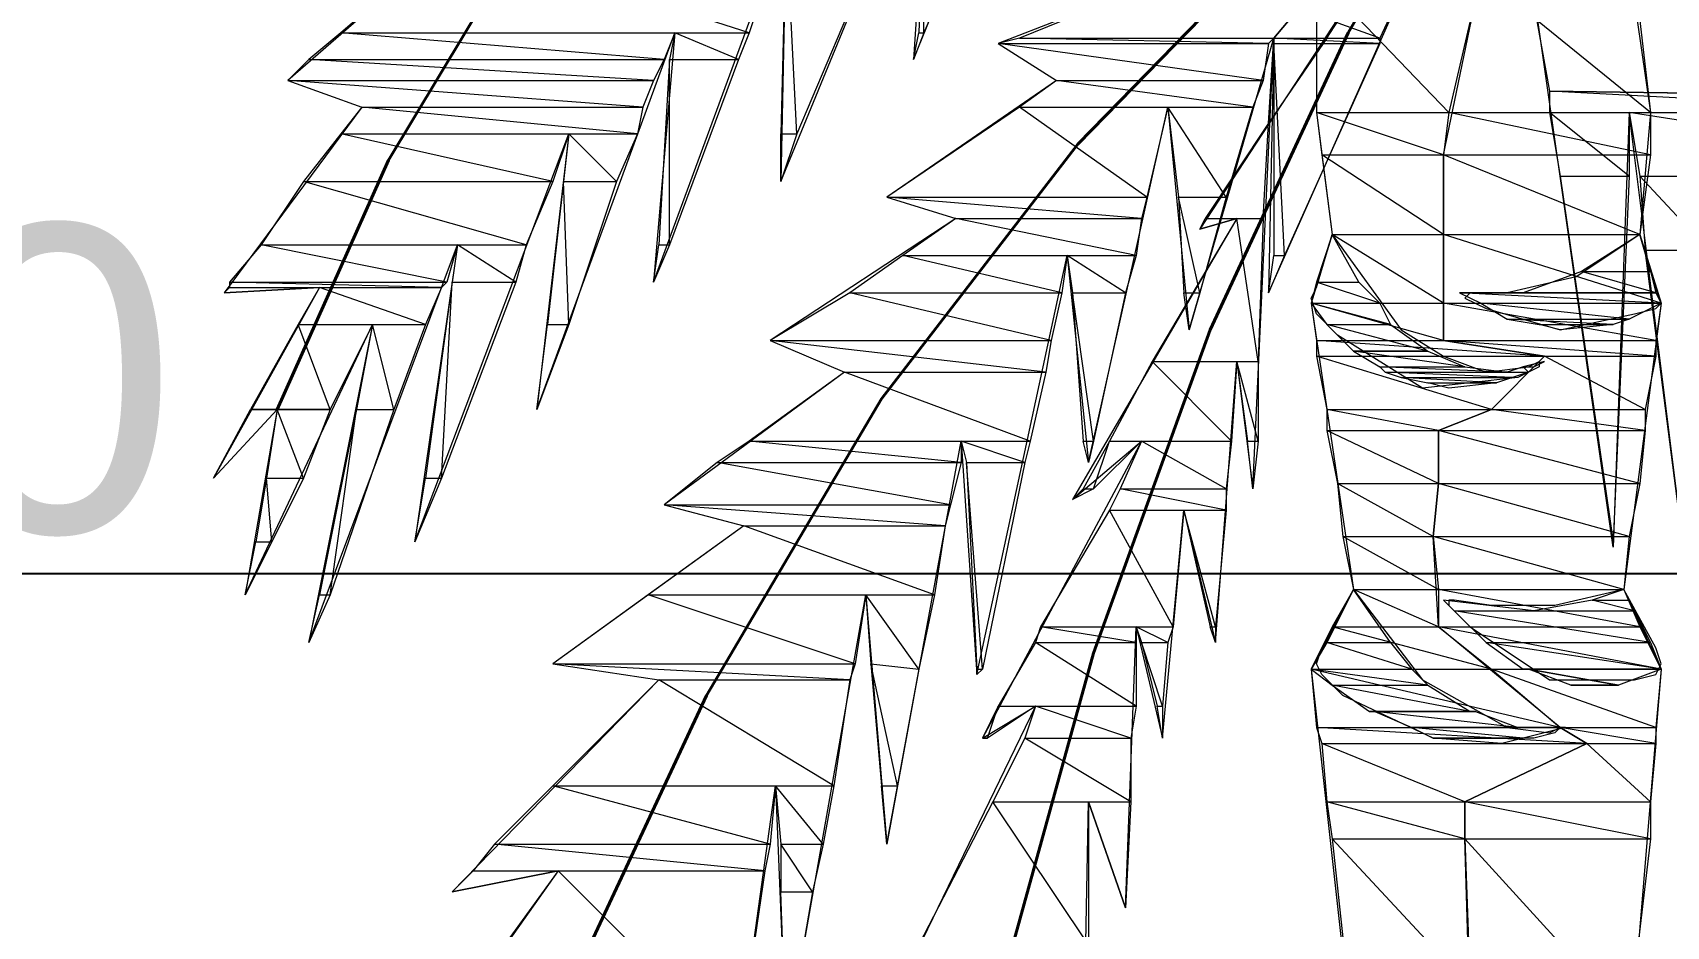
# Model space of a CAD drawing. Header units: inches. Extents: x 2 to 859, y 1 to 607.
# Drawn here: x 134.23 to 154.27, y 490.02 to 500.98 of the extents above; entities that cross this region are included whole.
import ezdxf

# ---------------------------------------------------------------- set-up
doc = ezdxf.new("R2010")
doc.units = ezdxf.units.IN
doc.header["$MEASUREMENT"] = 0
doc.layers.add('PDF_Geometry', color=7, linetype='Continuous', true_color=0x00b8b8)
doc.layers.add('PDF_Text', color=7, linetype='Continuous')
doc.styles.add('PDF Arial', font='arial.ttf')

msp = doc.modelspace()

# ---------------------------------------------------------------- linework, layer by layer
at = {"layer": 'PDF_Geometry', "lineweight": 40}
for points in [[(138.924, 484.394), (140.615, 488.816), (142.501, 492.849), (144.647, 496.491), (147.053, 499.612), (149.59, 502.214), (152.256, 504.23), (152.581, 510.213), (152.581, 516.261), (152.256, 522.245), (151.671, 528.163), (150.825, 533.886)], [(137.233, 496.36), (138.599, 499.417), (140.159, 502.019), (141.98, 504.1), (143.996, 505.465), (146.013, 506.246), (148.159, 506.246), (150.24, 505.596), (152.256, 504.23), (150.37, 500.978), (148.679, 497.336), (147.248, 493.369), (146.078, 489.142), (145.167, 484.589), (144.582, 479.971)]]:
    msp.add_lwpolyline(points, dxfattribs=at)
at = {"layer": 'PDF_Geometry', "color": 172, "lineweight": 20, "true_color": 0x0000dd}
for points in [[(151.866, 488.881), (151.801, 491.093), (151.801, 491.548), (153.297, 492.263), (152.971, 492.458), (151.476, 493.694), (151.411, 494.8), (151.476, 495.45), (151.476, 496.1), (152.126, 496.36), (152.776, 497.011), (151.541, 497.206), (151.541, 499.482), (151.996, 501.693), (151.801, 504.49), (152.841, 508.587), (149.98, 502.929)], [(149.98, 502.929), (149.98, 500.003), (150.175, 498.507), (149.915, 497.661), (150.435, 494.149), (149.915, 493.174), (150.435, 488.491), (149.915, 487.125), (150.5, 482.183), (150.11, 480.622), (150.5, 475.484), (150.045, 473.793), (150.5, 465.664)]]:
    msp.add_lwpolyline(points, dxfattribs=at)
at = {"layer": 'PDF_Geometry', "lineweight": 20}
for points in [[(151.866, 488.881), (151.801, 491.093), (151.801, 491.548), (153.297, 492.263), (152.971, 492.458), (151.476, 493.694), (151.411, 494.8), (151.476, 495.45), (151.476, 496.1), (152.126, 496.36), (152.776, 497.011), (151.541, 497.206), (151.541, 499.482), (151.996, 501.693), (151.801, 504.49), (152.841, 508.587), (149.98, 502.929)], [(149.98, 502.929), (149.98, 500.003), (150.175, 498.507), (149.915, 497.661), (150.435, 494.149), (149.915, 493.174), (150.435, 488.491), (149.915, 487.125), (150.5, 482.183), (150.11, 480.622), (150.5, 475.484), (150.045, 473.793), (150.5, 465.664)]]:
    msp.add_lwpolyline(points, dxfattribs=at)
at = {"layer": 'PDF_Geometry', "color": 12, "lineweight": 20, "true_color": 0xdd0000}
msp.add_lwpolyline([(151.866, 488.881), (151.801, 491.093), (151.801, 491.548), (153.297, 492.263), (152.971, 492.458), (151.476, 493.694), (151.411, 494.8), (151.476, 495.45), (151.476, 496.1), (152.126, 496.36), (152.776, 497.011), (151.541, 497.206), (151.541, 499.482), (151.996, 501.693), (151.801, 504.49), (152.841, 508.587), (154.077, 500.003), (153.947, 498.507), (154.207, 497.661), (153.752, 494.149), (154.207, 493.174), (153.817, 488.426)], dxfattribs=at)
at = {"layer": 'PDF_Geometry', "color": 52, "lineweight": 20, "true_color": 0xdddd00}
for points in [[(137.233, 496.36), (136.843, 494.084), (138.403, 497.401), (137.623, 493.499), (139.444, 498.377), (138.924, 494.735), (140.81, 499.742), (140.42, 496.36), (142.11, 500.978), (141.85, 497.921), (143.476, 502.344), (143.411, 499.157), (145.232, 503.579), (145.037, 500.653), (146.728, 504.815)], [(142.371, 484.719), (143.346, 491.743), (143.476, 488.556), (144.452, 494.084), (144.712, 491.028), (145.622, 495.97), (145.817, 493.109), (146.923, 498.246), (147.183, 495.71), (148.159, 500.068), (148.419, 497.336), (149.459, 500.913), (149.394, 497.791), (152.256, 504.23)], [(160.32, 484.199), (159.8, 491.938), (159.475, 487.125), (158.63, 494.279), (158.109, 489.727), (157.394, 496.556), (156.678, 491.483), (156.093, 497.661), (155.768, 493.629), (154.857, 499.222), (154.532, 494.279), (153.817, 500.003), (153.622, 494.67), (152.256, 504.23)], [(139.379, 502.149), (137.363, 500.393), (138.273, 500.068), (136.582, 497.791), (137.753, 497.856), (136.452, 495.515), (137.233, 496.36)], [(148.419, 501.758), (146.078, 500.848), (146.793, 500.393), (144.712, 498.962), (145.557, 498.702), (143.281, 497.206), (144.192, 496.816), (141.98, 495.19), (142.956, 494.93), (140.615, 493.239), (141.915, 493.044), (139.379, 490.442), (140.68, 490.702), (138.794, 488.101)]]:
    msp.add_lwpolyline(points, dxfattribs=at)
at = {"layer": 'PDF_Geometry', "color": 172, "lineweight": 20, "true_color": 0x0000b8}
for points in [[(152.256, 504.23), (148.549, 498.572), (149.004, 498.702), (146.988, 495.255), (147.834, 495.97), (145.883, 492.328), (146.533, 492.718), (144.582, 488.686)], [(152.256, 504.23), (148.549, 498.572), (149.004, 498.702), (146.988, 495.255), (147.834, 495.97), (145.883, 492.328), (146.533, 492.718), (144.582, 488.686)], [(147.118, 488.101), (147.183, 491.548), (147.639, 490.247), (147.769, 493.694), (148.094, 492.328), (148.354, 495.125), (148.744, 493.499), (149.004, 496.946), (149.199, 495.385), (149.46, 500.913), (152.256, 504.23)], [(147.118, 488.101), (147.183, 491.548), (147.639, 490.247), (147.769, 493.694), (148.094, 492.328), (148.354, 495.125), (148.744, 493.499), (149.004, 496.946), (149.199, 495.385), (149.46, 500.913), (152.256, 504.23)]]:
    msp.add_lwpolyline(points, dxfattribs=at)
at = {"layer": 'PDF_Geometry', "color": 172, "lineweight": 0, "true_color": 0x0000b8}
for points in [[(152.256, 504.23), (149.46, 500.913), (150.11, 500.913), (152.256, 504.23)], [(149.46, 500.913), (150.11, 500.913), (149.394, 499.872), (149.46, 500.913)], [(149.394, 499.872), (148.614, 498.702), (149.329, 498.702), (149.394, 499.872)], [(147.964, 496.946), (149.264, 496.946), (149.004, 498.702), (147.964, 496.946)], [(148.614, 498.702), (149.004, 498.702), (148.549, 498.572), (148.614, 498.702)], [(149.264, 496.946), (149.004, 498.702), (149.329, 498.702), (149.264, 496.946)], [(147.443, 495.97), (148.939, 495.97), (147.964, 496.946), (147.443, 495.97)], [(148.939, 495.97), (147.964, 496.946), (149.004, 496.946), (148.939, 495.97)], [(149.004, 496.946), (149.134, 495.97), (149.264, 495.97), (149.004, 496.946)], [(149.004, 496.946), (149.264, 496.946), (149.264, 495.97), (149.004, 496.946)], [(147.118, 495.385), (147.248, 495.385), (147.443, 495.97), (147.118, 495.385)], [(147.248, 495.385), (147.443, 495.97), (147.834, 495.97), (147.248, 495.385)], [(147.573, 495.385), (148.874, 495.385), (147.834, 495.97), (147.573, 495.385)], [(148.874, 495.385), (147.834, 495.97), (148.939, 495.97), (148.874, 495.385)], [(149.134, 495.97), (149.264, 495.97), (149.199, 495.385), (149.134, 495.97)], [(147.118, 495.385), (147.248, 495.385), (146.988, 495.255), (147.118, 495.385)], [(147.443, 495.125), (148.874, 495.125), (147.573, 495.385), (147.443, 495.125)], [(148.874, 495.125), (147.573, 495.385), (148.874, 495.385), (148.874, 495.125)], [(146.598, 493.694), (148.224, 493.694), (147.443, 495.125), (146.598, 493.694)], [(148.224, 493.694), (147.443, 495.125), (148.354, 495.125), (148.224, 493.694)], [(148.354, 495.125), (148.679, 493.694), (148.744, 493.694), (148.354, 495.125)], [(148.354, 495.125), (148.874, 495.125), (148.744, 493.694), (148.354, 495.125)], [(146.533, 493.499), (147.769, 493.499), (146.598, 493.694), (146.533, 493.499)], [(147.769, 493.499), (146.598, 493.694), (147.769, 493.694), (147.769, 493.499)], [(147.834, 493.499), (148.159, 493.499), (147.769, 493.694), (147.834, 493.499)], [(148.159, 493.499), (147.769, 493.694), (148.224, 493.694), (148.159, 493.499)], [(148.679, 493.694), (148.744, 493.694), (148.744, 493.499), (148.679, 493.694)], [(146.078, 492.718), (147.769, 492.718), (146.533, 493.499), (146.078, 492.718)], [(147.769, 492.718), (146.533, 493.499), (147.769, 493.499), (147.769, 492.718)], [(147.834, 493.499), (148.029, 492.718), (148.094, 492.718), (147.834, 493.499)], [(147.834, 493.499), (148.159, 493.499), (148.094, 492.718), (147.834, 493.499)], [(145.883, 492.328), (145.948, 492.328), (146.078, 492.718), (145.883, 492.328)], [(145.948, 492.328), (146.078, 492.718), (146.533, 492.718), (145.948, 492.328)], [(146.403, 492.328), (147.704, 492.328), (146.533, 492.718), (146.403, 492.328)], [(147.704, 492.328), (146.533, 492.718), (147.769, 492.718), (147.704, 492.328)], [(148.029, 492.718), (148.094, 492.718), (148.094, 492.328), (148.029, 492.718)], [(145.883, 492.328), (145.948, 492.328), (145.948, 492.328), (145.883, 492.328)], [(146.013, 491.548), (147.704, 491.548), (146.403, 492.328), (146.013, 491.548)], [(147.704, 491.548), (146.403, 492.328), (147.704, 492.328), (147.704, 491.548)], [(145.102, 489.792), (147.183, 489.792), (146.013, 491.548), (145.102, 489.792)], [(147.183, 489.792), (146.013, 491.548), (147.183, 491.548), (147.183, 489.792)], [(147.183, 491.548), (147.704, 491.548), (147.639, 490.247), (147.183, 491.548)]]:
    msp.add_lwpolyline(points, dxfattribs=at)
at = {"layer": 'PDF_Geometry', "color": 52, "lineweight": 0, "true_color": 0xdddd00}
for points in [[(145.167, 502.799), (145.102, 500.978), (145.167, 500.978), (145.167, 502.799)], [(145.167, 502.799), (145.948, 502.799), (145.167, 500.978), (145.167, 502.799)], [(143.476, 502.344), (143.411, 499.742), (143.606, 499.742), (143.476, 502.344)], [(143.476, 502.344), (144.712, 502.344), (143.606, 499.742), (143.476, 502.344)], [(138.013, 500.978), (143.021, 500.978), (139.379, 502.149), (138.013, 500.978)], [(143.021, 500.978), (139.379, 502.149), (143.411, 502.149), (143.021, 500.978)], [(146.338, 500.913), (150.76, 500.913), (148.419, 501.758), (146.338, 500.913)], [(150.76, 500.913), (148.419, 501.758), (151.15, 501.758), (150.76, 500.913)], [(152.841, 500.263), (158.63, 500.198), (152.581, 501.693), (152.841, 500.263)], [(137.623, 500.653), (141.98, 500.653), (138.013, 500.978), (137.623, 500.653)], [(141.98, 500.653), (138.013, 500.978), (142.11, 500.978), (141.98, 500.653)], [(142.045, 500.653), (142.891, 500.653), (142.11, 500.978), (142.045, 500.653)], [(142.891, 500.653), (142.11, 500.978), (143.021, 500.978), (142.891, 500.653)], [(145.102, 500.978), (145.167, 500.978), (145.037, 500.653), (145.102, 500.978)], [(146.078, 500.848), (149.394, 500.848), (146.338, 500.913), (146.078, 500.848)], [(146.793, 500.393), (149.329, 500.393), (146.078, 500.848), (146.793, 500.393)], [(149.329, 500.393), (146.078, 500.848), (149.394, 500.848), (149.329, 500.393)], [(149.394, 500.848), (146.338, 500.913), (149.46, 500.913), (149.394, 500.848)], [(149.459, 500.848), (150.76, 500.848), (149.459, 500.913), (149.459, 500.848)], [(150.76, 500.848), (149.459, 500.913), (150.76, 500.913), (150.76, 500.848)], [(149.459, 500.848), (149.459, 498.246), (149.59, 498.246), (149.459, 500.848)], [(149.459, 500.848), (150.76, 500.848), (149.59, 498.246), (149.459, 500.848)], [(137.363, 500.393), (141.85, 500.393), (137.623, 500.653), (137.363, 500.393)], [(141.85, 500.393), (137.623, 500.653), (141.98, 500.653), (141.85, 500.393)], [(142.045, 500.653), (141.915, 498.377), (142.045, 498.377), (142.045, 500.653)], [(142.045, 500.653), (142.891, 500.653), (142.045, 498.377), (142.045, 500.653)], [(138.273, 500.068), (141.72, 500.068), (137.363, 500.393), (138.273, 500.068)], [(141.72, 500.068), (137.363, 500.393), (141.85, 500.393), (141.72, 500.068)], [(146.338, 500.068), (149.199, 500.068), (146.793, 500.393), (146.338, 500.068)], [(149.199, 500.068), (146.793, 500.393), (149.329, 500.393), (149.199, 500.068)], [(157.459, 500.198), (157.459, 500.198), (152.841, 500.263), (157.459, 500.198)], [(157.459, 500.198), (152.841, 500.263), (158.63, 500.198), (157.459, 500.198)], [(152.841, 500.003), (157.784, 500.003), (152.841, 500.263), (152.841, 500.003)], [(157.784, 500.003), (152.841, 500.263), (157.459, 500.198), (157.784, 500.003)], [(138.013, 499.742), (141.655, 499.742), (138.273, 500.068), (138.013, 499.742)], [(141.655, 499.742), (138.273, 500.068), (141.72, 500.068), (141.655, 499.742)], [(144.712, 498.962), (147.899, 498.962), (146.338, 500.068), (144.712, 498.962)], [(147.899, 498.962), (146.338, 500.068), (148.159, 500.068), (147.899, 498.962)], [(148.289, 498.962), (148.874, 498.962), (148.159, 500.068), (148.289, 498.962)], [(148.874, 498.962), (148.159, 500.068), (149.199, 500.068), (148.874, 498.962)], [(152.971, 499.222), (153.817, 499.222), (152.841, 500.003), (152.971, 499.222)], [(153.817, 499.222), (152.841, 500.003), (153.817, 500.003), (153.817, 499.222)], [(153.947, 499.222), (158.825, 499.222), (153.817, 500.003), (153.947, 499.222)], [(158.825, 499.222), (153.817, 500.003), (157.784, 500.003), (158.825, 499.222)], [(137.558, 499.157), (140.615, 499.157), (138.013, 499.742), (137.558, 499.157)], [(140.615, 499.157), (138.013, 499.742), (140.81, 499.742), (140.615, 499.157)], [(140.745, 499.157), (141.395, 499.157), (140.81, 499.742), (140.745, 499.157)], [(141.395, 499.157), (140.81, 499.742), (141.655, 499.742), (141.395, 499.157)], [(143.411, 499.742), (143.606, 499.742), (143.411, 499.157), (143.411, 499.742)], [(137.038, 498.377), (140.289, 498.377), (137.558, 499.157), (137.038, 498.377)], [(140.289, 498.377), (137.558, 499.157), (140.615, 499.157), (140.289, 498.377)], [(140.745, 499.157), (140.55, 497.401), (140.81, 497.401), (140.745, 499.157)], [(140.745, 499.157), (141.395, 499.157), (140.81, 497.401), (140.745, 499.157)], [(153.622, 494.735), (153.622, 494.735), (152.971, 499.222), (153.622, 494.735)], [(153.622, 494.735), (152.971, 499.222), (153.817, 499.222), (153.622, 494.735)], [(154.012, 498.312), (154.792, 498.312), (153.947, 499.222), (154.012, 498.312)], [(154.792, 498.312), (153.947, 499.222), (154.857, 499.222), (154.792, 498.312)], [(145.557, 498.702), (147.834, 498.702), (144.712, 498.962), (145.557, 498.702)], [(147.834, 498.702), (144.712, 498.962), (147.899, 498.962), (147.834, 498.702)], [(148.289, 498.962), (148.354, 497.791), (148.549, 497.791), (148.289, 498.962)], [(148.289, 498.962), (148.874, 498.962), (148.549, 497.791), (148.289, 498.962)], [(144.907, 498.246), (147.769, 498.246), (145.557, 498.702), (144.907, 498.246)], [(147.769, 498.246), (145.557, 498.702), (147.834, 498.702), (147.769, 498.246)], [(136.647, 497.921), (139.314, 497.921), (137.038, 498.377), (136.647, 497.921)], [(139.314, 497.921), (137.038, 498.377), (139.444, 498.377), (139.314, 497.921)], [(139.379, 497.921), (140.159, 497.921), (139.444, 498.377), (139.379, 497.921)], [(140.159, 497.921), (139.444, 498.377), (140.289, 498.377), (140.159, 497.921)], [(141.915, 498.377), (142.045, 498.377), (141.85, 497.921), (141.915, 498.377)], [(144.257, 497.791), (146.858, 497.791), (144.907, 498.247), (144.257, 497.791)], [(146.858, 497.791), (144.907, 498.247), (146.923, 498.247), (146.858, 497.791)], [(146.988, 497.791), (147.638, 497.791), (146.923, 498.247), (146.988, 497.791)], [(147.638, 497.791), (146.923, 498.247), (147.769, 498.247), (147.638, 497.791)], [(149.459, 498.246), (149.59, 498.246), (149.394, 497.791), (149.459, 498.246)], [(154.532, 494.279), (154.532, 494.279), (154.012, 498.312), (154.532, 494.279)], [(154.532, 494.279), (154.012, 498.312), (154.792, 498.312), (154.532, 494.279)], [(136.647, 497.856), (137.753, 497.856), (136.582, 497.791), (136.647, 497.856)], [(136.647, 497.856), (139.249, 497.856), (136.647, 497.921), (136.647, 497.856)], [(139.249, 497.856), (136.647, 497.921), (139.314, 497.921), (139.249, 497.856)], [(137.493, 497.401), (139.054, 497.401), (137.753, 497.856), (137.493, 497.401)], [(139.054, 497.401), (137.753, 497.856), (139.249, 497.856), (139.054, 497.401)], [(139.379, 497.921), (139.054, 495.515), (139.249, 495.515), (139.379, 497.921)], [(139.379, 497.921), (140.159, 497.921), (139.249, 495.515), (139.379, 497.921)], [(143.281, 497.206), (146.728, 497.206), (144.257, 497.791), (143.281, 497.206)], [(146.728, 497.206), (144.257, 497.791), (146.858, 497.791), (146.728, 497.206)], [(146.988, 497.791), (147.118, 495.97), (147.248, 495.97), (146.988, 497.791)], [(146.988, 497.791), (147.638, 497.791), (147.248, 495.97), (146.988, 497.791)], [(148.354, 497.791), (148.549, 497.791), (148.419, 497.336), (148.354, 497.791)], [(136.908, 496.36), (137.883, 496.36), (137.493, 497.401), (136.908, 496.36)], [(137.883, 496.36), (137.493, 497.401), (138.403, 497.401), (137.883, 496.36)], [(138.208, 496.36), (138.664, 496.36), (138.403, 497.401), (138.208, 496.36)], [(138.664, 496.36), (138.403, 497.401), (139.054, 497.401), (138.664, 496.36)], [(140.55, 497.401), (140.81, 497.401), (140.42, 496.36), (140.55, 497.401)], [(144.192, 496.816), (146.663, 496.816), (143.281, 497.206), (144.192, 496.816)], [(146.663, 496.816), (143.281, 497.206), (146.728, 497.206), (146.663, 496.816)], [(143.021, 495.97), (146.468, 495.97), (144.192, 496.816), (143.021, 495.97)], [(146.468, 495.97), (144.192, 496.816), (146.663, 496.816), (146.468, 495.97)], [(136.908, 496.36), (137.233, 496.36), (136.452, 495.515), (136.908, 496.36)], [(136.908, 496.36), (137.883, 496.36), (137.883, 496.36), (136.908, 496.36)], [(137.883, 496.36), (137.883, 496.36), (136.908, 496.36), (137.883, 496.36)], [(137.103, 495.515), (137.558, 495.515), (137.233, 496.36), (137.103, 495.515)], [(137.558, 495.515), (137.233, 496.36), (137.883, 496.36), (137.558, 495.515)], [(138.208, 496.36), (137.753, 494.084), (137.883, 494.084), (138.208, 496.36)], [(138.208, 496.36), (138.664, 496.36), (137.883, 494.084), (138.208, 496.36)], [(142.631, 495.71), (145.622, 495.71), (143.021, 495.97), (142.631, 495.71)], [(145.622, 495.71), (143.021, 495.97), (145.622, 495.97), (145.622, 495.71)], [(145.687, 495.71), (146.403, 495.71), (145.622, 495.97), (145.687, 495.71)], [(146.403, 495.71), (145.622, 495.97), (146.468, 495.97), (146.403, 495.71)], [(147.118, 495.97), (147.248, 495.97), (147.183, 495.71), (147.118, 495.97)], [(141.98, 495.19), (145.492, 495.19), (142.631, 495.71), (141.98, 495.19)], [(145.492, 495.19), (142.631, 495.71), (145.622, 495.71), (145.492, 495.19)], [(145.687, 495.71), (145.817, 493.174), (145.883, 493.174), (145.687, 495.71)], [(145.687, 495.71), (146.403, 495.71), (145.883, 493.174), (145.687, 495.71)], [(137.103, 495.515), (136.973, 494.735), (137.168, 494.735), (137.103, 495.515)], [(137.103, 495.515), (137.558, 495.515), (137.168, 494.735), (137.103, 495.515)], [(139.054, 495.515), (139.249, 495.515), (138.924, 494.735), (139.054, 495.515)], [(142.956, 494.93), (145.427, 494.93), (141.98, 495.19), (142.956, 494.93)], [(145.427, 494.93), (141.98, 495.19), (145.492, 495.19), (145.427, 494.93)], [(141.785, 494.084), (145.297, 494.084), (142.956, 494.93), (141.785, 494.084)], [(145.297, 494.084), (142.956, 494.93), (145.427, 494.93), (145.297, 494.084)], [(136.973, 494.735), (137.168, 494.735), (136.843, 494.084), (136.973, 494.735)], [(153.622, 494.735), (153.622, 494.67), (153.622, 494.67), (153.622, 494.735)], [(137.753, 494.084), (137.883, 494.084), (137.623, 493.499), (137.753, 494.084)], [(140.615, 493.239), (144.322, 493.239), (141.785, 494.084), (140.615, 493.239)], [(144.322, 493.239), (141.785, 494.084), (144.452, 494.084), (144.322, 493.239)], [(144.517, 493.239), (145.102, 493.174), (144.452, 494.084), (144.517, 493.239)], [(145.102, 493.174), (144.452, 494.084), (145.297, 494.084), (145.102, 493.174)], [(141.915, 493.044), (144.257, 493.044), (140.615, 493.239), (141.915, 493.044)], [(144.257, 493.044), (140.615, 493.239), (144.322, 493.239), (144.257, 493.044)], [(144.517, 493.239), (144.647, 491.743), (144.842, 491.743), (144.517, 493.239)], [(144.517, 493.239), (145.102, 493.174), (144.842, 491.743), (144.517, 493.239)], [(145.817, 493.174), (145.883, 493.174), (145.817, 493.109), (145.817, 493.174)], [(140.615, 491.743), (144.062, 491.743), (141.915, 493.044), (140.615, 491.743)], [(144.062, 491.743), (141.915, 493.044), (144.257, 493.044), (144.062, 491.743)], [(139.899, 491.028), (143.281, 491.028), (140.615, 491.743), (139.899, 491.028)], [(143.281, 491.028), (140.615, 491.743), (143.346, 491.743), (143.281, 491.028)], [(143.411, 491.028), (143.931, 491.028), (143.346, 491.743), (143.411, 491.028)], [(143.931, 491.028), (143.346, 491.743), (144.062, 491.743), (143.931, 491.028)], [(144.647, 491.743), (144.842, 491.743), (144.712, 491.028), (144.647, 491.743)], [(139.639, 490.702), (143.216, 490.702), (139.899, 491.028), (139.639, 490.702)], [(143.216, 490.702), (139.899, 491.028), (143.281, 491.028), (143.216, 490.702)], [(143.411, 491.028), (143.411, 490.442), (143.801, 490.442), (143.411, 491.028)], [(143.411, 491.028), (143.931, 491.028), (143.801, 490.442), (143.411, 491.028)], [(139.119, 488.491), (142.891, 488.491), (140.68, 490.702), (139.119, 488.491)], [(139.639, 490.702), (140.68, 490.702), (139.379, 490.442), (139.639, 490.702)], [(142.891, 488.491), (140.68, 490.702), (143.216, 490.702), (142.891, 488.491)], [(143.411, 490.442), (143.801, 490.442), (143.476, 488.556), (143.411, 490.442)]]:
    msp.add_lwpolyline(points, dxfattribs=at)
at = {"layer": 'PDF_Geometry', "lineweight": 0}
for points in [[(149.98, 500.003), (151.606, 500.003), (149.98, 501.693), (149.98, 500.003)], [(151.606, 500.003), (149.98, 501.693), (151.996, 501.693), (151.606, 500.003)], [(150.045, 499.482), (151.541, 499.482), (149.98, 500.003), (150.045, 499.482)], [(151.541, 499.482), (149.98, 500.003), (151.606, 500.003), (151.541, 499.482)], [(150.175, 498.507), (151.541, 498.507), (150.045, 499.482), (150.175, 498.507)], [(151.541, 498.507), (150.045, 499.482), (151.541, 499.482), (151.541, 498.507)], [(149.915, 497.661), (151.541, 497.661), (150.175, 498.507), (149.915, 497.661)], [(151.541, 497.661), (150.175, 498.507), (151.541, 498.507), (151.541, 497.661)], [(149.98, 497.206), (151.541, 497.206), (149.915, 497.661), (149.98, 497.206)], [(151.541, 497.206), (149.915, 497.661), (151.541, 497.661), (151.541, 497.206)], [(149.98, 497.011), (152.776, 497.011), (149.98, 497.206), (149.98, 497.011)], [(152.776, 497.011), (149.98, 497.206), (151.541, 497.206), (152.776, 497.011)], [(150.11, 496.36), (152.126, 496.36), (149.98, 497.011), (150.11, 496.36)], [(152.126, 496.36), (149.98, 497.011), (152.776, 497.011), (152.126, 496.36)], [(150.11, 496.1), (151.476, 496.1), (150.11, 496.36), (150.11, 496.1)], [(151.476, 496.1), (150.11, 496.36), (152.126, 496.36), (151.476, 496.1)], [(150.24, 495.45), (151.476, 495.45), (150.11, 496.1), (150.24, 495.45)], [(151.476, 495.45), (150.11, 496.1), (151.476, 496.1), (151.476, 495.45)], [(150.305, 494.8), (151.411, 494.8), (150.24, 495.45), (150.305, 494.8)], [(151.411, 494.8), (150.24, 495.45), (151.476, 495.45), (151.411, 494.8)], [(150.435, 494.149), (151.476, 494.149), (150.305, 494.8), (150.435, 494.149)], [(151.476, 494.149), (150.305, 494.8), (151.411, 494.8), (151.476, 494.149)], [(150.175, 493.694), (151.476, 493.694), (150.435, 494.149), (150.175, 493.694)], [(151.476, 493.694), (150.435, 494.149), (151.476, 494.149), (151.476, 493.694)], [(149.915, 493.174), (152.126, 493.174), (150.175, 493.694), (149.915, 493.174)], [(152.126, 493.174), (150.175, 493.694), (151.476, 493.694), (152.126, 493.174)], [(149.98, 492.458), (152.971, 492.458), (149.915, 493.174), (149.98, 492.458)], [(152.971, 492.458), (149.915, 493.174), (152.126, 493.174), (152.971, 492.458)], [(150.045, 492.263), (153.297, 492.263), (149.98, 492.458), (150.045, 492.263)], [(153.297, 492.263), (149.98, 492.458), (152.971, 492.458), (153.297, 492.263)], [(150.11, 491.548), (151.801, 491.548), (150.045, 492.263), (150.11, 491.548)], [(151.801, 491.548), (150.045, 492.263), (153.297, 492.263), (151.801, 491.548)], [(150.175, 491.093), (151.801, 491.093), (150.11, 491.548), (150.175, 491.093)], [(151.801, 491.093), (150.11, 491.548), (151.801, 491.548), (151.801, 491.093)], [(150.37, 489.272), (151.866, 489.272), (150.175, 491.093), (150.37, 489.272)], [(151.866, 489.272), (150.175, 491.093), (151.801, 491.093), (151.866, 489.272)]]:
    msp.add_lwpolyline(points, dxfattribs=at)
at = {"layer": 'PDF_Geometry', "color": 12, "lineweight": 0, "true_color": 0xdd0000}
for points in [[(151.606, 500.003), (154.077, 500.003), (151.996, 501.693), (151.606, 500.003)], [(154.077, 500.003), (151.996, 501.693), (153.882, 501.693), (154.077, 500.003)], [(151.541, 499.482), (154.077, 499.482), (151.606, 500.003), (151.541, 499.482)], [(154.077, 499.482), (151.606, 500.003), (154.077, 500.003), (154.077, 499.482)], [(151.541, 498.507), (153.947, 498.507), (151.541, 499.482), (151.541, 498.507)], [(153.947, 498.507), (151.541, 499.482), (154.077, 499.482), (153.947, 498.507)], [(151.541, 497.661), (154.207, 497.661), (151.541, 498.507), (151.541, 497.661)], [(154.207, 497.661), (151.541, 498.507), (153.947, 498.507), (154.207, 497.661)], [(151.541, 497.206), (154.142, 497.206), (151.541, 497.661), (151.541, 497.206)], [(154.142, 497.206), (151.541, 497.661), (154.207, 497.661), (154.142, 497.206)], [(152.776, 497.011), (154.142, 497.011), (151.541, 497.206), (152.776, 497.011)], [(154.142, 497.011), (151.541, 497.206), (154.142, 497.206), (154.142, 497.011)], [(152.126, 496.36), (154.012, 496.36), (152.776, 497.011), (152.126, 496.36)], [(154.012, 496.36), (152.776, 497.011), (154.142, 497.011), (154.012, 496.36)], [(151.476, 496.1), (154.012, 496.1), (152.126, 496.36), (151.476, 496.1)], [(154.012, 496.1), (152.126, 496.36), (154.012, 496.36), (154.012, 496.1)], [(151.476, 495.45), (153.947, 495.45), (151.476, 496.1), (151.476, 495.45)], [(153.947, 495.45), (151.476, 496.1), (154.012, 496.1), (153.947, 495.45)], [(151.411, 494.8), (153.817, 494.8), (151.476, 495.45), (151.411, 494.8)], [(153.817, 494.8), (151.476, 495.45), (153.947, 495.45), (153.817, 494.8)], [(151.476, 494.149), (153.752, 494.149), (151.411, 494.8), (151.476, 494.149)], [(153.752, 494.149), (151.411, 494.8), (153.817, 494.8), (153.752, 494.149)], [(151.476, 493.694), (153.947, 493.694), (151.476, 494.149), (151.476, 493.694)], [(153.947, 493.694), (151.476, 494.149), (153.752, 494.149), (153.947, 493.694)], [(152.126, 493.174), (154.207, 493.174), (151.476, 493.694), (152.126, 493.174)], [(154.207, 493.174), (151.476, 493.694), (153.947, 493.694), (154.207, 493.174)], [(152.971, 492.458), (154.142, 492.458), (152.126, 493.174), (152.971, 492.458)], [(154.142, 492.458), (152.126, 493.174), (154.207, 493.174), (154.142, 492.458)], [(153.297, 492.263), (154.142, 492.263), (152.971, 492.458), (153.297, 492.263)], [(154.142, 492.263), (152.971, 492.458), (154.142, 492.458), (154.142, 492.263)], [(151.801, 491.548), (154.077, 491.548), (153.297, 492.263), (151.801, 491.548)], [(154.077, 491.548), (153.297, 492.263), (154.142, 492.263), (154.077, 491.548)], [(151.801, 491.093), (154.077, 491.093), (151.801, 491.548), (151.801, 491.093)], [(154.077, 491.093), (151.801, 491.548), (154.077, 491.548), (154.077, 491.093)], [(151.866, 488.881), (153.817, 488.881), (151.801, 491.093), (151.866, 488.881)], [(153.817, 488.881), (151.801, 491.093), (154.077, 491.093), (153.817, 488.881)]]:
    msp.add_lwpolyline(points, dxfattribs=at)
at = {"layer": 'PDF_Geometry', "color": 252, "lineweight": 20, "true_color": 0x989898}
for points in [[(150.175, 498.507), (151.02, 497.336), (151.541, 497.011), (152.061, 496.816), (152.581, 496.881), (152.711, 496.946), (152.711, 496.881), (152.451, 496.751), (151.281, 496.621), (150.24, 497.271), (149.98, 497.531), (149.915, 497.726), (149.98, 497.856), (150.175, 498.507)], [(150.435, 494.149), (151.281, 493.044), (152.321, 492.458), (152.841, 492.393), (152.971, 492.458), (152.906, 492.393), (152.646, 492.328), (151.411, 492.328), (150.305, 492.849), (150.045, 493.109), (149.98, 493.239), (150.045, 493.434), (150.435, 494.149)]]:
    msp.add_lwpolyline(points, dxfattribs=at)
at = {"layer": 'PDF_Geometry', "color": 252, "lineweight": 0, "true_color": 0x989898}
for points in [[(150.175, 498.507), (149.98, 497.921), (150.5, 497.921), (150.175, 498.507)], [(149.915, 497.661), (150.76, 497.661), (149.98, 497.921), (149.915, 497.661)], [(150.76, 497.661), (149.98, 497.921), (150.5, 497.921), (150.76, 497.661)], [(150.11, 497.401), (150.89, 497.401), (149.915, 497.661), (150.11, 497.401)], [(150.89, 497.401), (149.915, 497.661), (150.76, 497.661), (150.89, 497.401)], [(150.435, 497.076), (151.346, 497.076), (150.11, 497.401), (150.435, 497.076)], [(151.346, 497.076), (150.11, 497.401), (150.89, 497.401), (151.346, 497.076)], [(151.346, 497.076), (151.346, 497.076), (150.435, 497.076), (151.346, 497.076)], [(151.346, 497.076), (150.435, 497.076), (151.346, 497.076)], [(150.76, 496.881), (151.801, 496.881), (150.435, 497.076), (150.76, 496.881)], [(151.801, 496.881), (150.435, 497.076), (151.346, 497.076), (151.801, 496.881)], [(152.776, 496.946), (152.516, 496.881), (152.646, 496.881), (152.776, 496.946)], [(150.825, 496.816), (152.321, 496.816), (150.76, 496.881), (150.825, 496.816)], [(152.321, 496.816), (150.76, 496.881), (151.801, 496.881), (152.321, 496.816)], [(151.02, 496.751), (152.386, 496.751), (150.825, 496.816), (151.02, 496.751)], [(152.386, 496.751), (150.825, 496.816), (152.581, 496.816), (152.386, 496.751)], [(151.02, 496.751), (151.346, 496.686), (152.191, 496.686), (151.02, 496.751)], [(151.02, 496.751), (152.386, 496.751), (152.191, 496.686), (151.02, 496.751)], [(152.321, 496.816), (152.581, 496.816), (152.516, 496.881), (152.321, 496.816)], [(152.581, 496.816), (152.516, 496.881), (152.646, 496.881), (152.581, 496.816)], [(151.346, 496.686), (152.191, 496.686), (151.606, 496.621), (151.346, 496.686)], [(150.435, 494.149), (150.11, 493.499), (150.89, 493.499), (150.435, 494.149)], [(149.915, 493.174), (151.15, 493.174), (150.11, 493.499), (149.915, 493.174)], [(151.15, 493.174), (150.11, 493.499), (150.89, 493.499), (151.15, 493.174)], [(150.175, 492.979), (151.346, 492.979), (149.915, 493.174), (150.175, 492.979)], [(151.346, 492.979), (149.915, 493.174), (151.15, 493.174), (151.346, 492.979)], [(150.63, 492.653), (151.866, 492.653), (150.175, 492.979), (150.63, 492.653)], [(151.866, 492.653), (150.175, 492.979), (151.346, 492.979), (151.866, 492.653)], [(150.695, 492.653), (151.931, 492.653), (150.63, 492.653), (150.695, 492.653)], [(151.931, 492.653), (150.63, 492.653), (151.866, 492.653), (151.931, 492.653)], [(151.15, 492.458), (152.451, 492.458), (150.695, 492.653), (151.15, 492.458)], [(152.451, 492.458), (150.695, 492.653), (151.931, 492.653), (152.451, 492.458)], [(153.036, 492.458), (153.036, 492.458), (151.15, 492.458), (153.036, 492.458)], [(153.036, 492.458), (151.15, 492.458), (152.451, 492.458), (153.036, 492.458)], [(151.15, 492.458), (151.411, 492.328), (152.516, 492.328), (151.15, 492.458)], [(151.15, 492.458), (153.036, 492.458), (152.516, 492.328), (151.15, 492.458)], [(151.411, 492.328), (152.516, 492.328), (152.256, 492.263), (151.411, 492.328)]]:
    msp.add_lwpolyline(points, dxfattribs=at)
at = {"layer": 'PDF_Geometry', "color": 9, "lineweight": 20, "true_color": 0xbababa}
for points in [[(153.947, 498.507), (153.167, 497.986), (152.321, 497.791), (151.866, 497.791), (151.801, 497.726), (152.061, 497.596), (152.971, 497.336), (153.882, 497.531), (154.142, 497.596), (154.207, 497.661), (154.142, 497.856), (153.947, 498.507)], [(153.752, 494.149), (152.906, 493.954), (152.126, 493.954), (151.671, 494.019), (151.606, 494.019), (151.606, 493.954), (151.866, 493.694), (152.841, 493.044), (153.882, 493.044), (154.142, 493.109), (154.207, 493.239), (154.142, 493.434), (153.752, 494.149)]]:
    msp.add_lwpolyline(points, dxfattribs=at)
at = {"layer": 'PDF_Geometry', "color": 9, "lineweight": 0, "true_color": 0xbababa}
for points in [[(153.947, 498.507), (153.232, 498.051), (154.077, 498.051), (153.947, 498.507)], [(152.516, 497.791), (154.142, 497.791), (153.232, 498.051), (152.516, 497.791)], [(154.142, 497.791), (153.232, 498.051), (154.077, 498.051), (154.142, 497.791)], [(151.736, 497.791), (152.516, 497.791), (154.142, 497.791), (151.736, 497.791)], [(151.996, 497.661), (154.207, 497.661), (151.736, 497.791), (151.996, 497.661)], [(154.207, 497.661), (151.736, 497.791), (154.142, 497.791), (154.207, 497.661)], [(152.516, 497.791), (154.142, 497.791), (154.142, 497.791), (152.516, 497.791)], [(152.321, 497.466), (153.817, 497.466), (151.996, 497.661), (152.321, 497.466)], [(153.817, 497.466), (151.996, 497.661), (154.207, 497.661), (153.817, 497.466)], [(152.321, 497.466), (152.711, 497.401), (153.622, 497.401), (152.321, 497.466)], [(152.321, 497.466), (153.817, 497.466), (153.622, 497.401), (152.321, 497.466)], [(152.711, 497.401), (153.622, 497.401), (152.971, 497.336), (152.711, 497.401)], [(153.752, 494.149), (153.362, 494.019), (153.817, 494.019), (153.752, 494.149)], [(151.541, 494.019), (151.671, 493.889), (152.646, 493.889), (151.541, 494.019)], [(152.646, 493.889), (153.882, 493.889), (153.362, 494.019), (152.646, 493.889)], [(153.882, 493.889), (153.362, 494.019), (153.817, 494.019), (153.882, 493.889)], [(152.061, 493.499), (154.077, 493.499), (151.671, 493.889), (152.061, 493.499)], [(154.077, 493.499), (151.671, 493.889), (153.882, 493.889), (154.077, 493.499)], [(152.516, 493.174), (154.207, 493.174), (152.061, 493.499), (152.516, 493.174)], [(154.207, 493.174), (152.061, 493.499), (154.077, 493.499), (154.207, 493.174)], [(152.581, 493.174), (152.516, 493.174), (154.207, 493.174), (152.581, 493.174)], [(152.516, 493.174), (154.207, 493.174), (154.207, 493.174), (152.516, 493.174)], [(153.687, 492.979), (153.102, 492.979), (152.581, 493.174), (153.687, 492.979)], [(152.581, 493.174), (154.207, 493.174), (153.687, 492.979), (152.581, 493.174)], [(153.687, 492.979), (153.687, 492.979), (153.102, 492.979), (153.687, 492.979)]]:
    msp.add_lwpolyline(points, dxfattribs=at)
at = {"layer": 'PDF_Geometry', "color": 7, "lineweight": 25}
msp.add_lwpolyline([(259.825, 494.344), (51.906, 494.344)], dxfattribs=at)

# ---------------------------------------------------------------- texts
at = {"layer": 'PDF_Text', "insert": (125.745, 494.8), "char_height": 3.77087, "attachment_point": 7, "style": 'PDF Arial'}
msp.add_mtext('\\W1.001136;9.90', dxfattribs=at)

doc.saveas('drawing.dxf')
